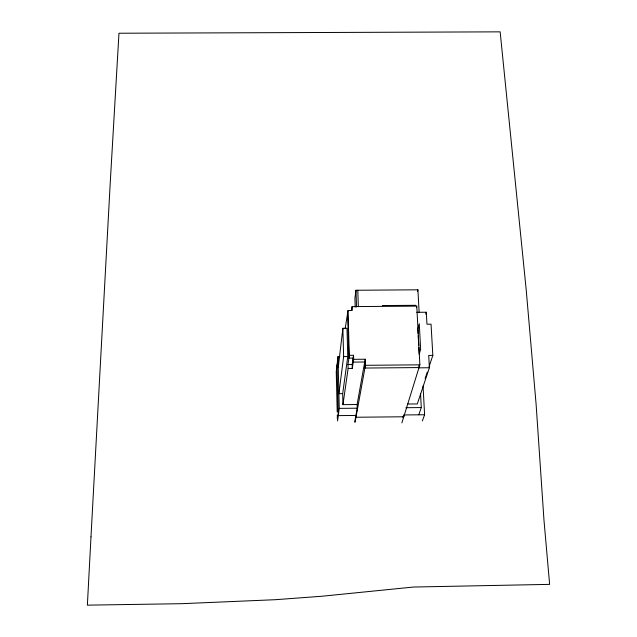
<?xml version="1.0" encoding="UTF-8"?>
<svg xmlns="http://www.w3.org/2000/svg" width="637" height="637" viewBox="0 0 637 637"><rect width="100%" height="100%" fill="white"/><g stroke="black" fill="none" stroke-linecap="round" stroke-linejoin="round"><path stroke-width="0.96" d="M339.847 356.648L337.976 356.664L336.248 371.69L337.212 411.996M338.239 367.414L342.881 328.278L346.99 328.246L347.778 356.609M345.206 328.477L348.017 310.545L352.197 310.514L352.078 306.612L416.765 306.126L419.863 364.826L401.875 422.912M343.63 356.609L338.884 393.674L342.682 393.634L347.778 356.569L343.63 356.609L342.881 328.278M351.672 309.662L352.078 306.612M337.562 420.946L339.25 408.373L337.976 356.664M419.13 312.425L417.92 289.811L355.995 290.257L354.92 298.196L355.191 307.114M348.113 368.473L352.277 368.433L353.662 359.332L365.208 359.236L357.11 404.519L342.961 404.654L348.113 368.473L348.001 364.499L349.291 355.335L348.017 310.545M352.277 368.433L352.157 364.468L353.535 355.295L349.291 355.335M354.785 421.654L357.222 408.198L357.11 404.519M355.008 422.514L365.415 365.312L365.208 359.236M417.458 291.579L417.92 289.811M416.359 307.647L416.765 306.126M425.747 314.105L426.288 312.234L416.765 312.305M402.879 417.625L403.699 414.958L403.778 416.773L355.964 417.251L355.908 415.435L338.279 415.619L337.045 364.746M425.126 378.561L427.284 372.072M429.131 366.506L432.834 355.382L431.042 324.161L426.957 324.193L426.288 312.234M432.834 355.382L428.709 355.414L429.394 367.74L417.299 403.93L407.68 404.025M418.764 414.806L421.288 407.561L420.539 393.419M422.339 420.969L424.6 414.751L423.064 386.014M339.25 408.373L357.222 408.198M405.928 407.712L421.288 407.561M404.638 414.95L424.6 414.751M348.001 364.499L352.157 364.468M365.415 365.312L419.863 364.826M418.716 367.836L429.394 367.74M382.327 305.561L415.754 305.306M418.103 333.708L417.848 328.827L419.273 323.747L420.643 349.363L419.186 354.204L418.827 347.372M418.206 335.659L418.724 345.421M418.915 365.582L419.019 367.565L364.913 368.051L364.706 362.007L353.24 362.103L353.121 358.09L348.901 358.121L347.635 313.579M357.803 290.241L358.328 306.604M355.995 290.257L356.521 306.978M353.535 355.295L353.662 359.332M342.682 393.634L342.961 404.654M337.284 414.95L337.379 418.883M90.987 536.872L87.373 605.15L181.449 603.693L275.415 599.696L322.019 596.232L413.469 587.035L549.627 584.368L543.958 519.919L536.099 404.216L526.17 289.405L500.149 31.85L118.968 33.235L110.305 181.633L90.987 536.872"/></g></svg>
